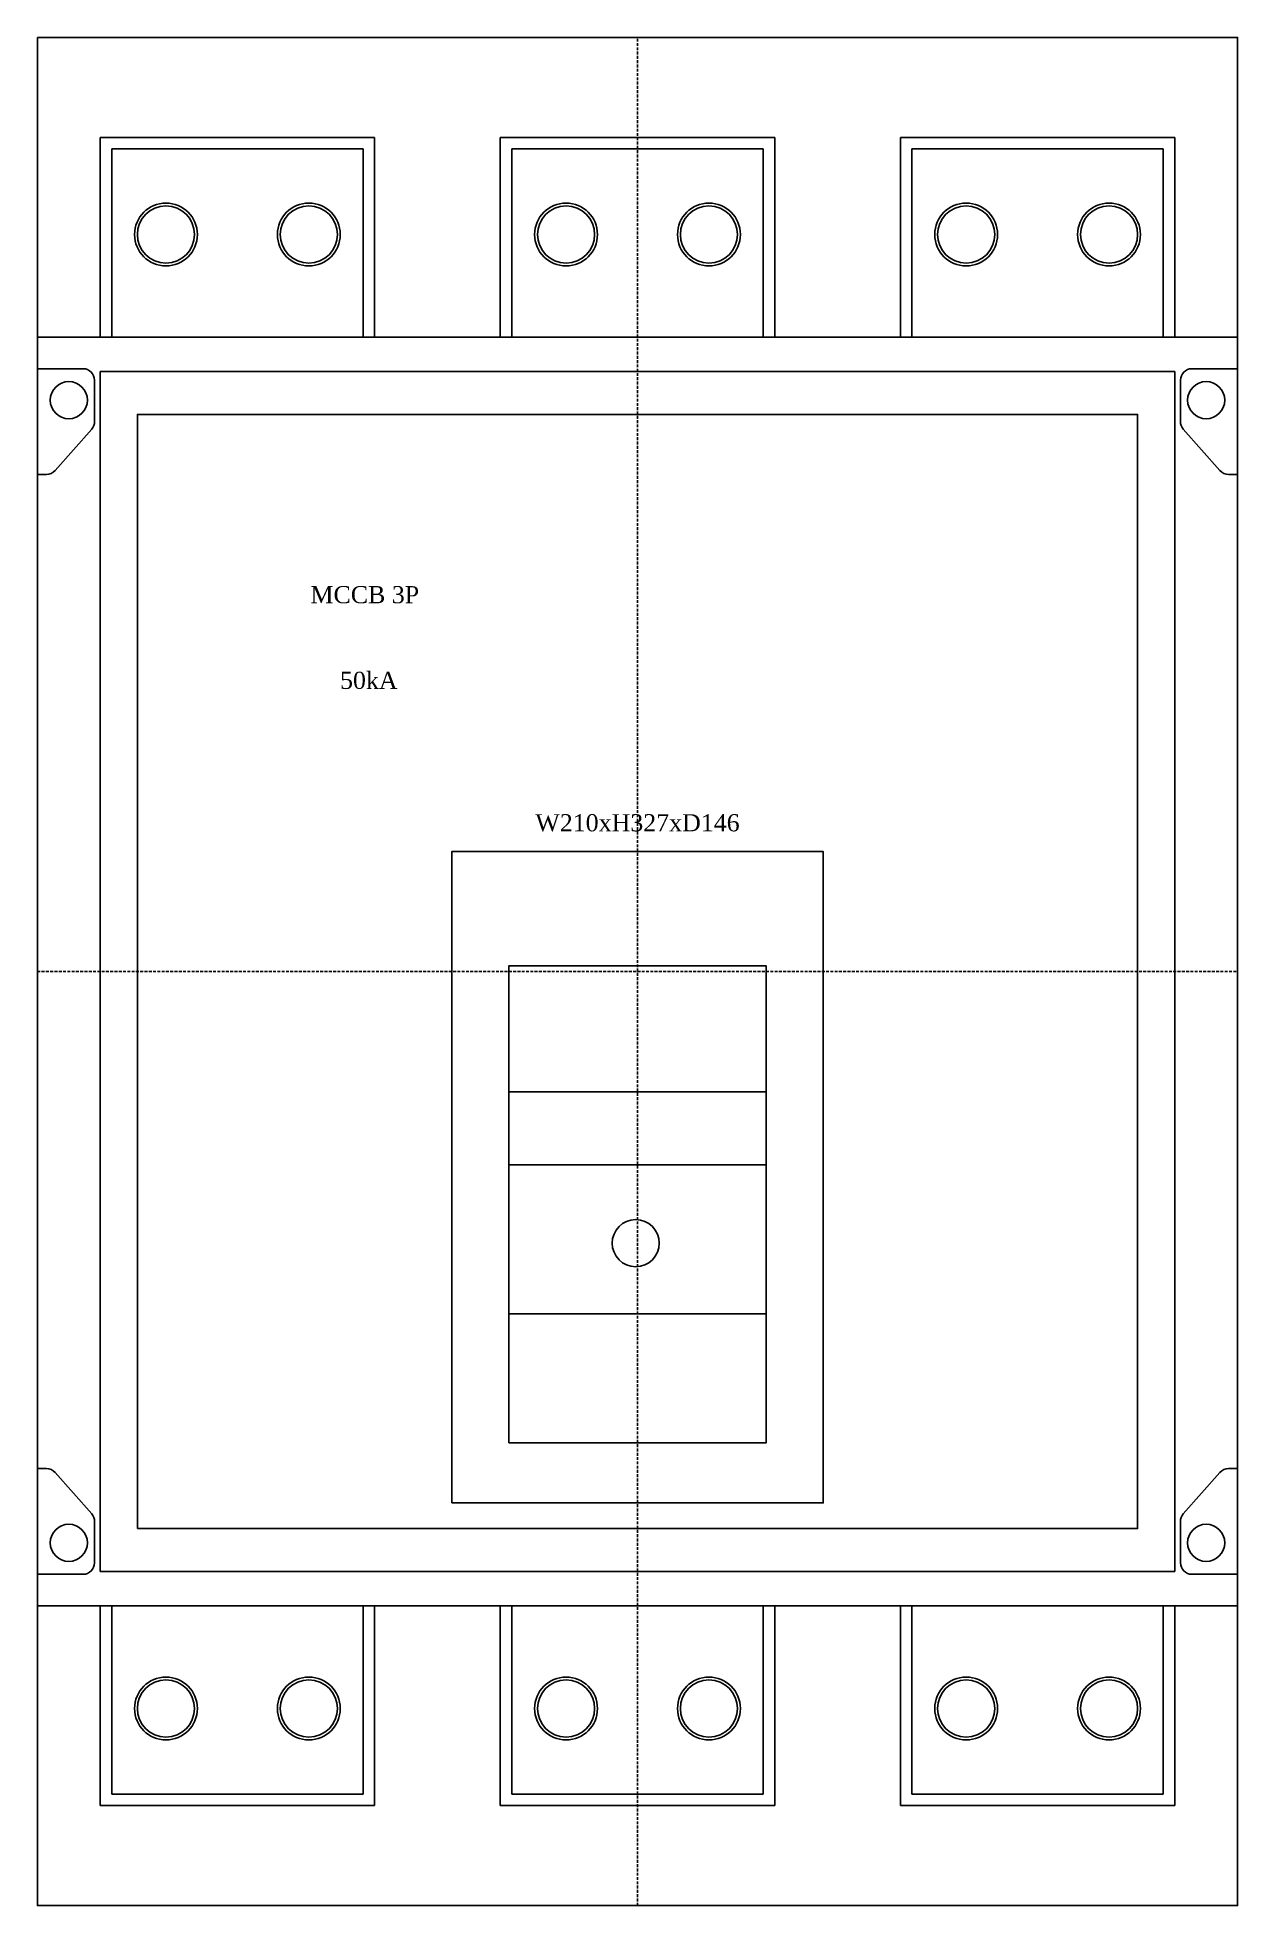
# Model space of a CAD drawing. Extents: x 0 to 210, y 0 to 327.
import ezdxf
from ezdxf.enums import TextEntityAlignment as Align

# ---------------------------------------------------------------- set-up
doc = ezdxf.new("R2010")
doc.units = 0
doc.linetypes.add('DASHED', pattern=[0.75, 0.5, -0.25])
doc.layers.add('--4N-THT. MCB-MCCB-ACB', color=124, linetype='CONTINUOUS')
doc.layers.add('--8N-THT. FIXING HOLE', color=4, linetype='CONTINUOUS')
doc.styles.add('VNI-TNR-DIM', font='times.ttf')

# ---------------------------------------------------------------- blocks, each defined once
blk = doc.blocks.new('06 - N - SC MCCB NS06b~160N3M2 3 PHASE')
at = {"layer": '--4N-THT. MCB-MCCB-ACB', "color": 6, "linetype": 'DASHED'}
for p, q in [((0, -163.5), (0, 163.5)), ((-105, 0), (105, 0))]:
    blk.add_line(p, q, dxfattribs=at)
at = {"layer": '--4N-THT. MCB-MCCB-ACB', "extrusion": (0, 1, -2e-16)}
for p, q in [((-94, 146), (-46, 146)), ((-94, 111), (-94, 146)), ((-48, 144), (-92, 144)), ((-92, 144), (-92, 111)), ((-48, 111), (-48, 144)), ((-46, 146), (-46, 111)), ((-24, 146), (24, 146)), ((-24, 111), (-24, 146)), ((22, 144), (-22, 144)), ((-22, 144), (-22, 111)), ((22, 111), (22, 144)), ((24, 146), (24, 111)), ((46, 146), (94, 146)), ((46, 111), (46, 146)), ((92, 144), (48, 144)), ((48, 144), (48, 111)), ((92, 111), (92, 144)), ((94, 146), (94, 111)), ((-105, 111), (105, 111)), ((-105, 87), (-105, 105.5)), ((-105, 105.5), (-97, 105.5)), ((97, 105.5), (105, 105.5)), ((105, 105.5), (105, 87)), ((-95, 103.5), (-95, 96.26)), ((95, 96.26), (95, 103.5)), ((-95.5, 94.93), (-101.9, 87.68)), ((101.9, 87.68), (95.5, 94.93)), ((-103.4, 87), (-105, 87)), ((105, 87), (103.4, 87)), ((-105, -105.5), (-105, -87)), ((-105, -87), (-103.4, -87)), ((-101.9, -87.68), (-95.5, -94.93)), ((95.5, -94.93), (101.9, -87.68)), ((103.4, -87), (105, -87)), ((105, -87), (105, -105.5)), ((-95, -96.26), (-95, -103.5)), ((95, -103.5), (95, -96.26)), ((-97, -105.5), (-105, -105.5)), ((105, -105.5), (97, -105.5)), ((105, -111), (-105, -111)), ((-94, -146), (-94, -111)), ((-92, -111), (-92, -144)), ((-48, -144), (-48, -111)), ((-46, -111), (-46, -146)), ((-24, -146), (-24, -111)), ((-22, -111), (-22, -144)), ((22, -144), (22, -111)), ((24, -111), (24, -146)), ((46, -146), (46, -111)), ((48, -111), (48, -144)), ((92, -144), (92, -111)), ((94, -111), (94, -146)), ((-46, -146), (-94, -146)), ((-92, -144), (-48, -144)), ((24, -146), (-24, -146)), ((-22, -144), (22, -144)), ((94, -146), (46, -146)), ((48, -144), (92, -144))]:
    blk.add_line(p, q, dxfattribs=at)
at = {"layer": '--4N-THT. MCB-MCCB-ACB'}
blk.add_line((-22.5, -21.04), (22.5, -21.04), dxfattribs=at)
for points in [[(-105, 163.5), (105, 163.5), (105, -163.5), (-105, -163.5)], [(-94, -105), (94, -105), (94, 105), (-94, 105)], [(-87.5, -97.5), (87.5, -97.5), (87.5, 97.5), (-87.5, 97.5)], [(-22.5, -82.5), (22.5, -82.5), (22.5, 1.01), (-22.5, 1.01)]]:
    blk.add_lwpolyline(points, close=True, dxfattribs=at)
at = {"layer": '--4N-THT. MCB-MCCB-ACB', "color": 1}
blk.add_lwpolyline([(-32.5, -93), (32.5, -93), (32.5, 21), (-32.5, 21)], close=True, dxfattribs=at)
at = {"layer": '--4N-THT. MCB-MCCB-ACB'}
for points in [[(22.5, -33.82), (-22.5, -33.82)], [(-22.5, -59.91), (22.5, -59.91)]]:
    blk.add_lwpolyline(points, dxfattribs=at)
for centre, radius in [((-82.5, 129), 5.5), ((-57.5, 129), 5.5), ((-12.5, 129), 5.5), ((12.5, 129), 5.5), ((57.5, 129), 5.5), ((82.5, 129), 5.5), ((-82.5, 129), 5), ((-57.5, 129), 5), ((-12.5, 129), 5), ((12.5, 129), 5), ((57.5, 129), 5), ((82.5, 129), 5), ((-0.31, -47.55), 4.12), ((-82.5, -129), 5.5), ((-82.5, -129), 5), ((-57.5, -129), 5.5), ((-57.5, -129), 5), ((-12.5, -129), 5.5), ((-12.5, -129), 5), ((12.5, -129), 5.5), ((12.5, -129), 5), ((57.5, -129), 5.5), ((57.5, -129), 5), ((82.5, -129), 5.5), ((82.5, -129), 5)]:
    blk.add_circle(centre, radius, dxfattribs=at)
for centre, start, end in [((-97, 103.5), 0, 90), ((97, 103.5), 90, 180), ((-97, 96.26), 318.5763, 0), ((97, 96.26), 180, 221.4237), ((-103.4, 89), 270, 318.5763), ((103.4, 89), 221.4237, 270), ((-103.4, -89), 41.4237, 90), ((103.4, -89), 90, 138.5763), ((-97, -96.26), 0, 41.4237), ((97, -96.26), 138.5763, 180), ((-97, -103.5), 270, 0), ((97, -103.5), 180, 270)]:
    blk.add_arc(centre, 2, start, end, dxfattribs=at)
at = {"layer": '--8N-THT. FIXING HOLE'}
for centre in [(-99.5, 100), (99.5, 100), (-99.5, -100), (99.5, -100)]:
    blk.add_circle(centre, 3.25, dxfattribs=at)
at = {"layer": '--4N-THT. MCB-MCCB-ACB', "color": 3, "style": 'VNI-TNR-DIM'}
for s, p in [('MCCB 3P', (-47.71, 65.96)), ('50kA', (-47.01, 50.96))]:
    blk.add_text(s, height=3, dxfattribs=at).set_placement(p, align=Align.MIDDLE_CENTER)
at = {"layer": '--4N-THT. MCB-MCCB-ACB', "color": 3, "insert": (0, 26), "char_height": 3, "attachment_point": 5, "style": 'VNI-TNR-DIM'}
blk.add_mtext_dynamic_manual_height_columns('W210xH327xD146', width=16.0524, gutter_width=15, heights=[0], dxfattribs=at)
at = {"layer": '--4N-THT. MCB-MCCB-ACB', "color": 3, "style": 'VNI-TNR-DIM'}
for tag, p in [('630~1600A', (-47.71, 60.96)), ('NS06B~160N3M2', (-47.01, 55.96))]:
    blk.add_attdef(tag, text='', height=3, dxfattribs=at).set_placement(p, align=Align.MIDDLE_CENTER)

msp = doc.modelspace()

# ---------------------------------------------------------------- block references
msp.add_blockref('06 - N - SC MCCB NS06b~160N3M2 3 PHASE', (105, 163.5))

doc.saveas('drawing.dxf')
